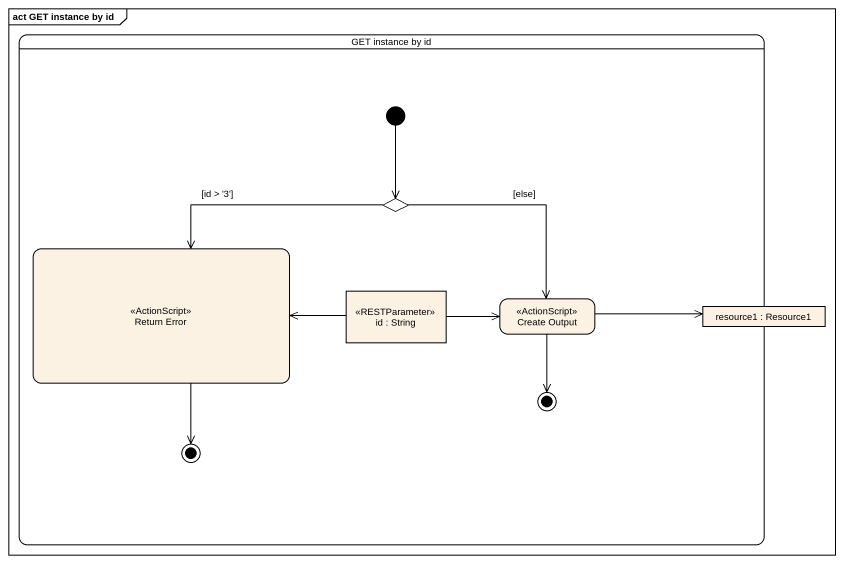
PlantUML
@startuml
mainframe act GET instance by id
hide empty description
state "GET instance by id" as GET_instance_by_id {
  state choice1 <<choice>>
  state "Return Error" as Return_Error <<ActionScript>>
  state "id : String" as id <<RESTParameter>>
  state "Create Output" as Create_Output <<ActionScript>>
  state "resource1 : Resource1" as resource1 <<object>>
  state final1 <<end>>
  state final2 <<end>>
  [*] --> choice1
}
choice1 -left-> Return_Error : [id > '3']
choice1 --> Create_Output : [else]
Return_Error --> final2
id -left-> Return_Error
id -right-> Create_Output
Create_Output -right-> resource1
Create_Output --> final1
@enduml
